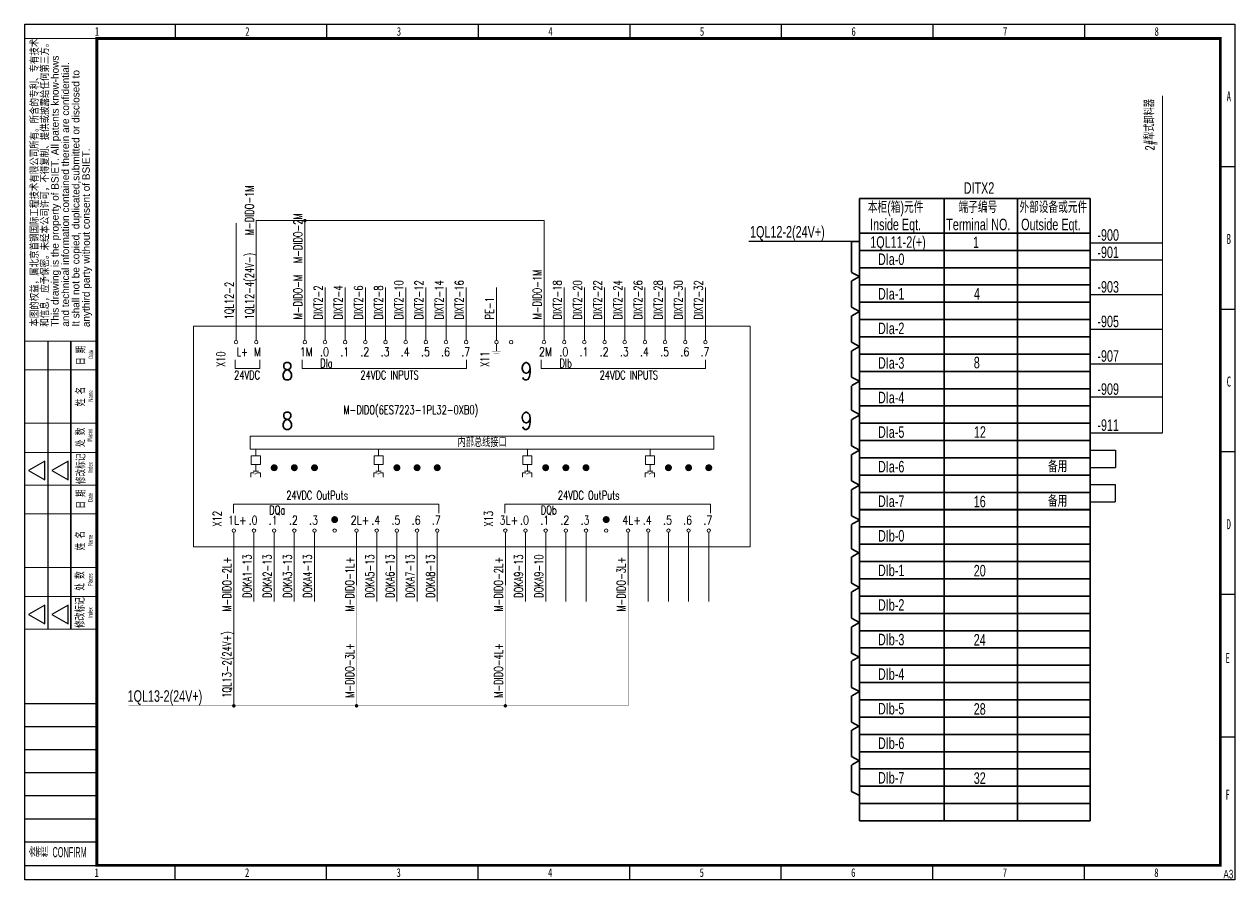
# Model space of a CAD drawing. Header units: millimetres. Extents: x 6333 to 49538, y -3842 to 24603.
# Drawn here: x 7662.7 to 8082.8, y -3275.5 to -2978.5 of the extents above; entities that cross this region are included whole.
import ezdxf
from ezdxf.enums import TextEntityAlignment as Align

# ---------------------------------------------------------------- set-up
doc = ezdxf.new("R2010")
doc.units = ezdxf.units.MM
doc.linetypes.add('DASHED', pattern=[0.75, 0.5, -0.25])
for name, color, linetype, lineweight in [('000自动化文字', 7, 'Continuous', 25), ('000自动化暂时锁定', 7, 'Continuous', 35), ('图框', 7, 'Continuous', 13)]:
    doc.layers.add(name, color=color, linetype=linetype, lineweight=lineweight)
doc.layers.add('TK', color=7, linetype='Continuous')
doc.layers.add('模板-签名-公用', color=3, linetype='Continuous')
doc.styles.add('CIETXT', font='simplex2.shx', dxfattribs={"width": 0.8, "bigfont": 'hztxt.shx'})
doc.styles.add('LZ-Roman', font='bsdi_xw.shx')
doc.styles.add('Style-Times New Roman', font='bsdi_xw.shx', dxfattribs={"bigfont": '@bsdi_hz.shx'})
doc.styles.add('Style-仿宋_GB2312', font='')
doc.styles.add('宋体', font='bsdi_xw.shx', dxfattribs={"width": 0.7, "height": 2.5, "bigfont": '@bsdi_hz.shx'})
doc.styles.add('宋体_1', font='bsdi_xw.shx', dxfattribs={"width": 0.7, "height": 2.386364, "bigfont": '@bsdi_hz.shx'})
doc.styles.add('首钢设计院H4', font='BSDI_XW.shx', dxfattribs={"width": 0.7, "height": 4, "bigfont": 'BSDI_HZ.shx'})
doc.styles.add('首钢设计院H5', font='BSDI_XW.shx', dxfattribs={"width": 0.7, "bigfont": 'BSDI_HZ.shx'})
doc.styles.get('Style-仿宋_GB2312').set_extended_font_data('仿宋_GB2312')

# ---------------------------------------------------------------- blocks, each defined once
blk = doc.blocks.new('BSIET_通用图框_A3_1')
at = {"const_width": 0.5}
blk.add_lwpolyline([(-404, 187), (-404, 87)], dxfattribs=at)
at = {"layer": '图框', "color": 7, "linetype": 'Continuous', "lineweight": 25}
for p, q in [((-367.8, 297), (-367.8, 292)), ((-315.2, 297), (-315.2, 292)), ((-262.6, 297), (-262.6, 292)), ((-210, 297), (-210, 292)), ((-157.4, 297), (-157.4, 292)), ((-104.8, 297), (-104.8, 292)), ((-52.2, 297), (-52.2, 292)), ((0, 247.5), (-5, 247.5)), ((0, 198), (-5, 198)), ((-412, 187), (-412, 87)), ((0, 148.5), (-5, 148.5)), ((-413.03, 145.32), (-418.65, 142.07)), ((-413.03, 138.82), (-413.03, 145.32)), ((-404.96, 145.32), (-410.58, 142.07)), ((-404.96, 138.82), (-404.96, 145.32)), ((-418.65, 142.07), (-413.03, 138.82)), ((-410.58, 142.07), (-404.96, 138.82)), ((0, 99), (-5, 99)), ((-413.03, 95.32), (-418.65, 92.07)), ((-413.03, 88.82), (-413.03, 95.32)), ((-404.96, 95.32), (-410.58, 92.07)), ((-404.96, 88.82), (-404.96, 95.32)), ((-418.65, 92.07), (-413.03, 88.82)), ((-410.58, 92.07), (-404.96, 88.82)), ((0, 49.5), (-5, 49.5)), ((-367.8, 0), (-367.8, 5)), ((-315.2, 0), (-315.2, 5)), ((-262.6, 0), (-262.6, 5)), ((-210, 0), (-210, 5)), ((-157.4, 0), (-157.4, 5)), ((-104.8, 0), (-104.8, 5)), ((-52.2, 0), (-52.2, 5))]:
    blk.add_line(p, q, dxfattribs=at)
at = {"layer": '图框', "color": 7, "linetype": 'Continuous', "lineweight": 20}
blk.add_line((-420, 292), (-395, 292), dxfattribs=at)
blk.add_line((-420, 292), (-395, 292), dxfattribs=at)
blk.add_line((-420, 292), (-395, 292), dxfattribs=at)
blk.add_line((-420, 292), (-395, 292), dxfattribs=at)
at = {"layer": '图框', "color": 7, "lineweight": 25}
for p, q in [((-420.12, 61.21), (-395.12, 61.21)), ((-420, 61.21), (-395, 61.21)), ((-420, 61.21), (-395, 61.21)), ((-420, 61.21), (-395, 61.21)), ((-420.02, 53.21), (-395.02, 53.21)), ((-420.02, 53.21), (-395.02, 53.21)), ((-420.02, 53.21), (-395.02, 53.21)), ((-420, 53.21), (-395, 53.21)), ((-420, 45.21), (-395, 45.21)), ((-420, 37.21), (-395, 37.21)), ((-420, 29.21), (-395, 29.21)), ((-420, 21.21), (-395, 21.21)), ((-420, 13.21), (-395, 13.21)), ((-420, 5), (-395, 5))]:
    blk.add_line(p, q, dxfattribs=at)
at = {"layer": '图框', "lineweight": 25}
blk.add_lwpolyline([(-420, 297), (0, 297), (0, 0), (-420, 0)], close=True, dxfattribs=at)
at = {"layer": '图框', "const_width": 1}
blk.add_lwpolyline([(-395, 292), (-5, 292), (-5, 5), (-395, 5)], close=True, dxfattribs=at)
at = {"layer": '图框', "const_width": 0.35}
for points in [[(-420, 187), (-395, 187)], [(-420, 177), (-395, 177)], [(-420, 158.45), (-395, 158.45)], [(-420, 148.35), (-395, 148.35)], [(-420, 137), (-395, 137)], [(-420, 127), (-395, 127)], [(-420, 108.45), (-395, 108.45)], [(-420, 98.35), (-395, 98.35)], [(-420, 87), (-395, 87)]]:
    blk.add_lwpolyline(points, dxfattribs=at)
at = {"layer": 'TK', "style": '宋体_1', "width": 0.7, "flags": 3}
for tag, p in [('LZCO_NGZBS-W50-H30-D10_T7', (-43.87, 279.75)), ('LZCO_NJN-W50-H30-D10_T7', (-42.73, 248.65))]:
    blk.add_attdef(tag, text='', height=3, dxfattribs=at).set_placement(p, align=Align.MIDDLE_CENTER)
at = {"layer": 'TK', "lineweight": 25, "style": '宋体', "width": 0.7, "flags": 3}
for tag, p in [('LZHQ_N会签6_T6_H6', (-407.25, 57.08)), ('LZHQ_N会签5_T6_H6', (-407.25, 49.08)), ('LZHQ_N会签4_T6_H6', (-407.25, 41.08)), ('LZHQ_N会签3_T6_H6', (-407.25, 33.08)), ('LZHQ_N会签2_T6_H6', (-407.25, 25.08)), ('LZHQ_N会签1_T6_H6', (-407.25, 17.08))]:
    blk.add_attdef(tag, text='', height=2.5, dxfattribs=at).set_placement(p, align=Align.MIDDLE)
at = {"layer": '图框', "color": 7, "linetype": 'Continuous', "lineweight": 25}
for s, height, style, width, p in [('1', 3, 'Style-仿宋_GB2312', 0.733334, (-394.89, 294.49)), ('2', 3, 'Style-仿宋_GB2312', 0.733334, (-342.7, 294.49)), ('3', 3, 'Style-仿宋_GB2312', 0.733334, (-290.1, 294.49)), ('4', 3, 'Style-仿宋_GB2312', 0.733334, (-237.5, 294.49)), ('5', 3, 'Style-仿宋_GB2312', 0.733334, (-184.9, 294.49)), ('6', 3, 'Style-仿宋_GB2312', 0.733334, (-132.3, 294.49)), ('7', 3, 'Style-仿宋_GB2312', 0.733334, (-79.7, 294.49)), ('8', 3, 'Style-仿宋_GB2312', 0.733334, (-27.1, 294.49)), ('A', 3.5, 'Style-仿宋_GB2312', 0.628572, (-2.07, 271.95)), ('B', 3.5, 'Style-仿宋_GB2312', 0.628572, (-2.07, 222.45)), ('C', 3.5, 'Style-仿宋_GB2312', 0.628572, (-2.07, 172.95)), ('D', 3.5, 'Style-仿宋_GB2312', 0.628572, (-2.07, 123.45)), ('E', 3.5, 'Style-仿宋_GB2312', 0.628572, (-2.43, 76.97)), ('F', 3.5, 'Style-仿宋_GB2312', 0.628572, (-2.43, 29.56)), ('1', 3, 'Style-仿宋_GB2312', 0.733334, (-395, 2.5)), ('2', 3, 'Style-仿宋_GB2312', 0.733334, (-342.8, 2.5)), ('3', 3, 'Style-仿宋_GB2312', 0.733334, (-290.2, 2.5)), ('4', 3, 'Style-仿宋_GB2312', 0.733334, (-237.6, 2.5)), ('5', 3, 'Style-仿宋_GB2312', 0.733334, (-185, 2.5)), ('6', 3, 'Style-仿宋_GB2312', 0.733334, (-132.4, 2.5)), ('7', 3, 'Style-仿宋_GB2312', 0.733334, (-79.8, 2.5)), ('8', 3, 'Style-仿宋_GB2312', 0.733334, (-27.2, 2.5)), ('A3', 3, 'Style-Times New Roman', 0.7, (-2.23, 1.95))]:
    blk.add_text(s, height=height, dxfattribs=dict(at, style=style, width=width)).set_placement(p, align=Align.MIDDLE_CENTER)
at = {"layer": '图框', "color": 7, "linetype": 'Continuous', "lineweight": 20, "style": 'Style-仿宋_GB2312', "width": 0.807692}
blk.add_text('本图的权益，属北京首钢国际工程技术有限公司所有。所含的专利、专有技术', height=2.6, rotation=90, dxfattribs=at).set_placement((-418, 192), align=Align.TOP_LEFT)
at = {"layer": '图框', "color": 7, "linetype": 'Continuous'}
for s, height, style, width, p in [('和信息，应予保密。未经本公司许可，不得复制、提供或披露给任何第三方。', 2.6, 'Style-仿宋_GB2312', 0.807692, (-411.8, 192)), ('Name', 1.6, 'Style-Times New Roman', 0.55, (-396.29, 165.99)), ('Places', 1.6, 'Style-Times New Roman', 0.55, (-396.54, 152.12)), ('Index', 1.6, 'Style-Times New Roman', 0.55, (-396.43, 141.36)), ('Name', 1.6, 'Style-Times New Roman', 0.55, (-396.44, 115.88)), ('Places', 1.6, 'Style-Times New Roman', 0.55, (-396.43, 101.92)), ('Index', 1.6, 'Style-Times New Roman', 0.55, (-396.46, 90.97))]:
    blk.add_text(s, height=height, rotation=90, dxfattribs=dict(at, style=style, width=width)).set_placement(p)
at = {"layer": '图框', "color": 7, "linetype": 'Continuous', "lineweight": 20, "style": 'LZ-Roman'}
for s, p in [('This drawing is the property of BSIET. All patents know-hows', (-410.8, 192)), ('and technical information contained therein are confidential.', (-407.2, 192)), ('It shall not be copied, duplicated,submitted or disclosed to ', (-403.6, 192))]:
    blk.add_text(s, height=2.6, rotation=90, dxfattribs=at).set_placement(p, align=Align.TOP_LEFT)
at = {"layer": '图框', "color": 7, "linetype": 'Continuous', "style": 'LZ-Roman'}
blk.add_text('anythird party without consent of BSIET.', height=2.6, rotation=90, dxfattribs=at).set_placement((-397.4, 191.84))
at = {"layer": '图框', "color": 7, "linetype": 'Continuous', "lineweight": 20, "style": 'Style-仿宋_GB2312', "width": 0.678571}
for s, p in [('日 期', (-399.21, 178.68)), ('姓 名', (-399.32, 164.4)), ('处 数', (-399.32, 150.23)), ('修改标记', (-399.21, 137.34)), ('日 期', (-399.21, 128.79)), ('姓 名', (-399.38, 114.34)), ('处 数', (-399.49, 100.34)), ('修改标记', (-399.49, 87.45))]:
    blk.add_text(s, height=2.8, rotation=90, dxfattribs=at).set_placement(p)
at = {"layer": '图框', "color": 7, "linetype": 'Continuous', "lineweight": 25, "style": 'Style-Times New Roman', "width": 0.55}
for p in [(-396.24, 180.85), (-396.4, 131.18)]:
    blk.add_text('Date', height=1.6, rotation=90, dxfattribs=at).set_placement(p)
at = {"layer": '图框', "color": 7, "lineweight": 25, "style": 'Style-Times New Roman', "width": 0.5}
blk.add_text('会签栏  CONFIRM', height=3.5, dxfattribs=at).set_placement((-418.59, 7.85))
at = {"layer": '模板-签名-公用', "style": '宋体', "width": 0.7, "flags": 3}
blk.add_attdef('LZFRAME', (-40.91, 2.06), '', height=3, dxfattribs=at)
at = {"layer": '模板-签名-公用', "style": '宋体', "width": 0.7}
blk.add_attdef('LZTQINS', text='', height=2, dxfattribs=at).set_placement((-5, 5), align=Align.MIDDLE)

msp = doc.modelspace()

# ---------------------------------------------------------------- linework, layer by layer
at = {"lineweight": 9}
for p, q in [((8057.76, -3120.34), (8057.76, -3003.33)), ((7743.2, -3088.27), (7743.2, -3069.94)), ((7767.07, -3088.27), (7767.07, -3069.94)), ((7774.07, -3088.27), (7774.07, -3069.94)), ((7781.07, -3088.27), (7781.07, -3069.94)), ((7788.07, -3088.27), (7788.07, -3069.94)), ((7795.07, -3088.27), (7795.07, -3069.94)), ((7802.07, -3088.27), (7802.07, -3069.94)), ((7809.07, -3088.27), (7809.07, -3069.94)), ((7816.07, -3088.27), (7816.07, -3069.94)), ((7826.58, -3088.27), (7826.58, -3069.94)), ((7850.09, -3088.27), (7850.09, -3069.94)), ((7857.09, -3088.27), (7857.09, -3069.94)), ((7864.09, -3088.27), (7864.09, -3069.94)), ((7871.09, -3088.27), (7871.09, -3069.94)), ((7878.09, -3088.27), (7878.09, -3069.94)), ((7885.09, -3088.27), (7885.09, -3069.94)), ((7892.09, -3088.27), (7892.09, -3069.94)), ((7899.09, -3088.27), (7899.09, -3069.94)), ((7826.58, -3092), (7826.58, -3089.47)), ((7743.06, -3128.3), (7743.06, -3126.04)), ((7785.66, -3128.3), (7785.66, -3126.04)), ((7837.3, -3128.3), (7837.3, -3126.04)), ((7879.9, -3128.3), (7879.9, -3126.04)), ((7742.11, -3133.66), (7744.01, -3133.66)), ((7743.06, -3133.66), (7743.06, -3131.4)), ((7784.71, -3133.66), (7786.61, -3133.66)), ((7785.66, -3133.66), (7785.66, -3131.4)), ((7836.36, -3133.66), (7838.25, -3133.66)), ((7837.3, -3133.66), (7837.3, -3131.4)), ((7878.96, -3133.66), (7880.85, -3133.66)), ((7879.9, -3133.66), (7879.9, -3131.4)), ((7742.41, -3154.88), (7742.41, -3178.93)), ((7749.41, -3154.88), (7749.41, -3178.93)), ((7756.41, -3154.88), (7756.41, -3178.93)), ((7763.41, -3154.88), (7763.41, -3178.93)), ((7785.01, -3154.88), (7785.01, -3178.93)), ((7799.01, -3154.88), (7799.01, -3178.93)), ((7806.01, -3154.88), (7806.01, -3178.93)), ((7836.66, -3154.88), (7836.66, -3178.93)), ((7843.66, -3154.88), (7843.66, -3178.93)), ((7850.66, -3154.88), (7850.66, -3178.93)), ((7857.66, -3154.88), (7857.66, -3178.93)), ((7879.26, -3154.88), (7879.26, -3178.93)), ((7886.26, -3154.88), (7886.26, -3178.93)), ((7893.26, -3154.88), (7893.26, -3178.93)), ((7900.26, -3154.88), (7900.26, -3178.93))]:
    msp.add_line(p, q, dxfattribs=at)
at = {"color": 1, "lineweight": 9}
for p, q in [((7736.2, -3088.27), (7736.2, -3047.62)), ((7735.41, -3154.88), (7735.41, -3215.11)), ((7778.01, -3154.88), (7778.01, -3173.21)), ((7829.66, -3154.88), (7829.66, -3173.21)), ((7872.26, -3154.88), (7872.26, -3173.21))]:
    msp.add_line(p, q, dxfattribs=at)
at = {"color": 3, "lineweight": 9}
for p, q in [((7760.07, -3088.27), (7760.07, -3046.68)), ((7843.09, -3088.27), (7843.09, -3046.68))]:
    msp.add_line(p, q, dxfattribs=at)
at = {"lineweight": 30}
msp.add_line((7952.53, -3053.94), (7914.2, -3053.94), dxfattribs=at)
at = {"color": 4, "lineweight": 9}
msp.add_line((7792.01, -3154.88), (7792.01, -3178.93), dxfattribs=at)
at = {"lineweight": 18}
for points, const_width in [([(7759.77, -3046.68, 1), (7760.37, -3046.68, 1)], 0.6), ([(7748.82, -3132.46, 1), (7750.02, -3132.46, 1)], 1.2), ([(7755.82, -3132.46, 1), (7757.02, -3132.46, 1)], 1.2), ([(7762.82, -3132.46, 1), (7764.02, -3132.46, 1)], 1.2), ([(7791.42, -3132.46, 1), (7792.62, -3132.46, 1)], 1.2), ([(7798.42, -3132.46, 1), (7799.62, -3132.46, 1)], 1.2), ([(7805.42, -3132.46, 1), (7806.62, -3132.46, 1)], 1.2), ([(7843.06, -3132.46, 1), (7844.26, -3132.46, 1)], 1.2), ([(7850.06, -3132.46, 1), (7851.26, -3132.46, 1)], 1.2), ([(7857.06, -3132.46, 1), (7858.26, -3132.46, 1)], 1.2), ([(7885.66, -3132.46, 1), (7886.86, -3132.46, 1)], 1.2), ([(7892.66, -3132.46, 1), (7893.86, -3132.46, 1)], 1.2), ([(7899.66, -3132.46, 1), (7900.86, -3132.46, 1)], 1.2), ([(7769.81, -3150.47, 1), (7771.01, -3150.47, 1)], 1.2), ([(7864.06, -3150.47, 1), (7865.26, -3150.47, 1)], 1.2), ([(7735.11, -3215.11, 1), (7735.71, -3215.11, 1)], 0.6), ([(7829.36, -3215.11, 1), (7829.96, -3215.11, 1)], 0.6)]:
    msp.add_lwpolyline(points, format="xyb", close=True, dxfattribs=dict(at, const_width=const_width))
at = {"color": 3, "lineweight": 9}
msp.add_lwpolyline([(7743.2, -3088.27), (7743.2, -3046.68), (7843.09, -3046.68)], dxfattribs=at)
at = {"lineweight": 9}
for points in [[(7721.41, -3083.28), (7914.68, -3083.28), (7914.68, -3159.88), (7721.41, -3159.88)], [(7741.06, -3121.45), (7902.06, -3121.45), (7902.06, -3126.02), (7741.06, -3126.02)], [(7741.48, -3128.3), (7744.63, -3128.3), (7744.63, -3131.4), (7741.48, -3131.4)], [(7784.08, -3128.3), (7787.24, -3128.3), (7787.24, -3131.4), (7784.08, -3131.4)], [(7835.73, -3128.3), (7838.88, -3128.3), (7838.88, -3131.4), (7835.73, -3131.4)], [(7878.33, -3128.3), (7881.48, -3128.3), (7881.48, -3131.4), (7878.33, -3131.4)]]:
    msp.add_lwpolyline(points, close=True, dxfattribs=at)
at = {"lineweight": 18}
for points, const_width in [([(7825.08, -3092), (7828.08, -3092)], 0.1), ([(7827.54, -3092.7), (7825.62, -3092.7)], 0.1), ([(7827.19, -3093.34), (7825.97, -3093.34)], 0.08)]:
    msp.add_lwpolyline(points, dxfattribs=dict(at, const_width=const_width))
at = {"lineweight": 9}
for points in [[(7735.92, -3094.97), (7735.92, -3098), (7744.42, -3098), (7744.42, -3094.97)], [(7759.12, -3098), (7816.15, -3098), (7816.15, -3094.97)], [(7759.12, -3098), (7759.12, -3094.97)], [(7842.14, -3098), (7899.17, -3098), (7899.17, -3094.97)], [(7842.14, -3098), (7842.14, -3094.97)], [(7741.36, -3135.73), (7741.36, -3134.21), (7742.52, -3134.21)], [(7743.56, -3134.19), (7742.76, -3134.68)], [(7743.56, -3134.19), (7744.62, -3134.19)], [(7744.62, -3134.19), (7744.62, -3135.73)], [(7783.96, -3135.73), (7783.96, -3134.21), (7785.12, -3134.21)], [(7786.16, -3134.19), (7785.36, -3134.68)], [(7786.16, -3134.19), (7787.22, -3134.19)], [(7787.22, -3134.19), (7787.22, -3135.73)], [(7835.6, -3135.73), (7835.6, -3134.21), (7836.77, -3134.21)], [(7837.8, -3134.19), (7837, -3134.68)], [(7837.8, -3134.19), (7838.86, -3134.19)], [(7838.86, -3134.19), (7838.86, -3135.73)], [(7878.2, -3135.73), (7878.2, -3134.21), (7879.37, -3134.21)], [(7880.4, -3134.19), (7879.6, -3134.68)], [(7880.4, -3134.19), (7881.46, -3134.19)], [(7881.46, -3134.19), (7881.46, -3135.73)], [(7735.25, -3145.15), (7806.61, -3145.15), (7806.61, -3148.18)], [(7735.25, -3145.15), (7735.25, -3148.18)], [(7829.49, -3145.15), (7900.85, -3145.15), (7900.85, -3148.18)], [(7829.49, -3145.15), (7829.49, -3148.18)]]:
    msp.add_lwpolyline(points, dxfattribs=at)
at = {"color": 1, "lineweight": 9, "const_width": 0.1}
for points in [[(7698.95, -3215.11), (7778.01, -3215.11), (7778.01, -3173.21)], [(7829.66, -3173.21), (7829.66, -3215.11), (7778.01, -3215.11)], [(7829.66, -3215.11), (7872.26, -3215.11), (7872.26, -3173.21)]]:
    msp.add_lwpolyline(points, dxfattribs=at)
at = {"color": 1, "lineweight": 18, "const_width": 0.6}
msp.add_lwpolyline([(7777.71, -3215.11, 1), (7778.31, -3215.11, 1)], format="xyb", close=True, dxfattribs=at)
at = {"lineweight": 9}
for centre in [(7736.2, -3088.87), (7743.2, -3088.87), (7760.07, -3088.87), (7767.07, -3088.87), (7774.07, -3088.87), (7781.07, -3088.87), (7788.07, -3088.87), (7795.07, -3088.87), (7802.07, -3088.87), (7809.07, -3088.87), (7816.07, -3088.87), (7826.58, -3088.87), (7831.67, -3088.87), (7843.09, -3088.87), (7850.09, -3088.87), (7857.09, -3088.87), (7864.09, -3088.87), (7871.09, -3088.87), (7878.09, -3088.87), (7885.09, -3088.87), (7892.09, -3088.87), (7899.09, -3088.87), (7735.41, -3154.28), (7742.41, -3154.28), (7749.41, -3154.28), (7756.41, -3154.28), (7763.41, -3154.28), (7770.41, -3154.28), (7778.01, -3154.28), (7785.01, -3154.28), (7792.01, -3154.28), (7799.01, -3154.28), (7806.01, -3154.28), (7829.66, -3154.28), (7836.66, -3154.28), (7843.66, -3154.28), (7850.66, -3154.28), (7857.66, -3154.28), (7864.66, -3154.28), (7872.26, -3154.28), (7879.26, -3154.28), (7886.26, -3154.28), (7893.26, -3154.28), (7900.26, -3154.28)]:
    msp.add_circle(centre, 0.6, dxfattribs=at)
at = {"layer": '000自动化文字', "color": 240, "true_color": 0xed1f24}
msp.add_line((8032.62, -3054.34), (8057.76, -3054.34), dxfattribs=at)
at = {"layer": '000自动化文字', "color": 3}
for p, q in [((8032.62, -3060.34), (8057.76, -3060.34)), ((8032.62, -3072.34), (8057.76, -3072.34)), ((8032.62, -3084.34), (8057.76, -3084.34)), ((8032.62, -3096.34), (8057.76, -3096.34)), ((8032.62, -3107.83), (8057.76, -3107.83)), ((8032.62, -3120.34), (8057.76, -3120.34)), ((8032.62, -3126.34), (8041.47, -3126.34)), ((8041.47, -3126.34), (8041.47, -3132.34)), ((8032.62, -3132.34), (8041.47, -3132.34)), ((8032.62, -3138.34), (8041.34, -3138.34)), ((8041.34, -3138.34), (8041.34, -3144.34)), ((8032.62, -3144.34), (8041.34, -3144.34))]:
    msp.add_line(p, q, dxfattribs=at)
at = {"layer": '000自动化暂时锁定', "linetype": 'Continuous'}
for p, q in [((7952.62, -3039.02), (8032.62, -3039.02)), ((7952.62, -3039.02), (8032.62, -3039.02)), ((7952.62, -3255.03), (7952.62, -3039.02)), ((7981.97, -3255.03), (7981.97, -3039.02)), ((8007.37, -3255.03), (8007.37, -3039.02)), ((8032.62, -3255.03), (8032.62, -3039.02)), ((7952.59, -3053.96), (7949.85, -3053.96)), ((7949.85, -3053.96), (7949.85, -3064.59)), ((7952.62, -3051.02), (8032.62, -3051.02)), ((7952.62, -3057.02), (8032.62, -3057.02)), ((7952.62, -3063.02), (8032.62, -3063.02)), ((7949.85, -3064.64), (7952.61, -3066.08)), ((7952.62, -3066.08), (7949.88, -3067.58)), ((7949.85, -3067.59), (7949.85, -3076.76)), ((7952.62, -3069.02), (8032.62, -3069.02)), ((7952.62, -3075.02), (8032.62, -3075.02)), ((7949.85, -3076.77), (7952.61, -3078.2)), ((7949.85, -3079.73), (7949.85, -3088.91)), ((7952.62, -3078.23), (7949.88, -3079.73)), ((7952.62, -3081.02), (8032.62, -3081.02)), ((7952.62, -3087.02), (8032.62, -3087.02)), ((7949.85, -3088.91), (7952.61, -3090.34)), ((7949.85, -3091.83), (7949.85, -3101.01)), ((7952.62, -3090.33), (7949.88, -3091.83)), ((7952.62, -3093.02), (8032.62, -3093.02)), ((7952.62, -3099.02), (8032.62, -3099.02)), ((7949.85, -3101.01), (7952.61, -3102.45)), ((7949.85, -3103.98), (7949.85, -3112.52)), ((7952.62, -3102.47), (7949.88, -3103.97)), ((7952.62, -3105.02), (8032.62, -3105.02)), ((7949.85, -3112.51), (7952.61, -3113.94)), ((7952.62, -3111.02), (8032.62, -3111.02)), ((7949.85, -3115.73), (7949.85, -3124.9)), ((7952.62, -3114.22), (7949.88, -3115.72)), ((7952.62, -3117.02), (8032.62, -3117.02)), ((7949.85, -3124.91), (7952.61, -3126.34)), ((7952.62, -3123.02), (8032.62, -3123.02)), ((7949.85, -3127.87), (7949.85, -3137.04)), ((7952.62, -3126.37), (7949.88, -3127.86)), ((7952.62, -3129.02), (8032.62, -3129.02)), ((7949.85, -3137.05), (7952.61, -3138.48)), ((7952.62, -3138.47), (7949.88, -3139.97)), ((7952.62, -3135.02), (8032.62, -3135.02)), ((7949.85, -3139.97), (7949.85, -3149.15)), ((7952.62, -3141.02), (8032.62, -3141.02)), ((7952.62, -3147.02), (8032.62, -3147.02)), ((7952.62, -3147.03), (8032.62, -3147.03)), ((7949.85, -3149.15), (7952.61, -3150.58)), ((7952.62, -3150.61), (7949.88, -3152.11)), ((7949.85, -3152.12), (7949.85, -3160.66)), ((7952.62, -3153.03), (8032.62, -3153.03)), ((7952.62, -3159.03), (8032.62, -3159.03)), ((7949.85, -3160.65), (7952.61, -3162.08)), ((7949.85, -3163.41), (7949.85, -3172.59)), ((7952.62, -3161.91), (7949.88, -3163.41)), ((7952.62, -3165.03), (8032.62, -3165.03)), ((7952.62, -3171.03), (8032.62, -3171.03)), ((7949.85, -3172.59), (7952.61, -3174.02)), ((7949.85, -3175.56), (7949.85, -3184.73)), ((7952.62, -3174.05), (7949.88, -3175.55)), ((7952.62, -3177.03), (8032.62, -3177.03)), ((7949.85, -3184.74), (7952.61, -3186.17)), ((7952.62, -3183.03), (8032.62, -3183.03)), ((7949.85, -3187.66), (7949.85, -3196.83)), ((7952.62, -3186.15), (7949.88, -3187.65)), ((7952.62, -3189.03), (8032.62, -3189.03)), ((7949.85, -3196.84), (7952.61, -3198.27)), ((7952.62, -3195.03), (8032.62, -3195.03)), ((7949.85, -3199.56), (7949.85, -3208.73)), ((7952.62, -3198.05), (7949.88, -3199.55)), ((7952.62, -3201.03), (8032.62, -3201.03)), ((7949.85, -3208.74), (7952.61, -3210.17)), ((7952.62, -3207.03), (8032.62, -3207.03)), ((7949.85, -3211.66), (7949.85, -3220.83)), ((7952.62, -3210.15), (7949.88, -3211.65)), ((7952.62, -3213.03), (8032.62, -3213.03)), ((7949.85, -3220.84), (7952.61, -3222.27)), ((7952.62, -3222.05), (7949.88, -3223.55)), ((7952.62, -3219.03), (8032.62, -3219.03)), ((7949.85, -3223.56), (7949.85, -3232.73)), ((7952.62, -3225.03), (8032.62, -3225.03)), ((7952.62, -3231.03), (8032.62, -3231.03)), ((7949.85, -3232.74), (7952.61, -3234.17)), ((7952.62, -3234.15), (7949.88, -3235.65)), ((7949.85, -3235.66), (7949.85, -3244.83)), ((7952.62, -3237.03), (8032.62, -3237.03)), ((7952.62, -3243.03), (8032.62, -3243.03)), ((7949.85, -3244.84), (7952.61, -3246.27)), ((7952.62, -3249.03), (8032.62, -3249.03)), ((7952.62, -3255.03), (8032.62, -3255.03))]:
    msp.add_line(p, q, dxfattribs=at)

# ---------------------------------------------------------------- block references
at = {"layer": '图框', "linetype": 'DASHED'}
msp.add_blockref('BSIET_通用图框_A3_1', (8082.83, -3275.5), dxfattribs=at)

# ---------------------------------------------------------------- texts
at = {"lineweight": 0, "style": 'CIETXT', "width": 0.7}
for s, p in [('2#犁式卸料器', (8054.87, -3022.35)), ('M-DIDO-1M', (7742.31, -3051.78)), ('M-DIDO-2M', (7759.18, -3061.43)), ('1QL12-4(24V-)', (7742.31, -3080.98)), ('M-DIDO-M', (7759.18, -3080.98)), ('M-DIDO-1M', (7842.2, -3080.98)), ('DIXT2-2', (7766.18, -3080.98)), ('DIXT2-4', (7773.18, -3080.98)), ('DIXT2-6', (7780.18, -3080.98)), ('DIXT2-8', (7787.18, -3080.98)), ('DIXT2-10', (7794.18, -3080.98)), ('DIXT2-12', (7801.18, -3080.98)), ('DIXT2-14', (7808.18, -3080.98)), ('DIXT2-16', (7815.18, -3080.98)), ('DIXT2-18', (7849.2, -3080.98)), ('DIXT2-20', (7856.2, -3080.98)), ('DIXT2-22', (7863.2, -3080.98)), ('DIXT2-24', (7870.2, -3080.98)), ('DIXT2-26', (7877.2, -3080.98)), ('DIXT2-28', (7884.2, -3080.98)), ('DIXT2-30', (7891.2, -3080.98)), ('DIXT2-32', (7898.2, -3080.98)), ('PE-1', (7825.69, -3080.98)), ('X10', (7732.42, -3097.52)), ('X11', (7823.99, -3097.52)), ('X12', (7731.09, -3152.86)), ('X13', (7825.33, -3152.86)), ('M-DIDO-2L+', (7734.53, -3182.42)), ('DOKA1-13', (7741.53, -3177.69)), ('DOKA2-13', (7748.53, -3177.69)), ('M-DIDO-1L+', (7777.13, -3182.42)), ('DOKA5-13', (7784.13, -3177.69)), ('DOKA7-13', (7798.13, -3177.69)), ('DOKA8-13', (7805.13, -3177.69)), ('M-DIDO-2L+', (7828.77, -3182.42)), ('DOKA9-13', (7835.77, -3177.69)), ('DOKA9-10', (7842.77, -3177.69)), ('M-DIDO-3L+', (7871.37, -3182.42)), ('1QL13-2(24V+)', (7734.53, -3212.34)), ('M-DIDO-3L+', (7777.13, -3212.34)), ('M-DIDO-4L+', (7828.77, -3212.34))]:
    msp.add_text(s, height=3, rotation=90, dxfattribs=at).set_placement(p)
at = {"color": 1, "lineweight": 0, "style": 'CIETXT', "width": 0.7}
msp.add_text('1QL12-2', height=3, rotation=90, dxfattribs=at).set_placement((7735.31, -3080.98))
at = {"lineweight": 0, "style": 'CIETXT'}
for s, height, width, p in [('L+', 3, 0.7, (7736.46, -3093.71)), ('M', 3, 0.8, (7742.43, -3093.71)), ('1M', 3, 0.8, (7758.3, -3093.71)), ('.0', 3, 0.8, (7765.37, -3093.71)), ('.1', 3, 0.8, (7772.37, -3093.71)), ('.2', 3, 0.8, (7779.37, -3093.71)), ('.3', 3, 0.8, (7786.37, -3093.71)), ('.4', 3, 0.8, (7793.37, -3093.71)), ('.5', 3, 0.8, (7800.37, -3093.71)), ('.6', 3, 0.8, (7807.37, -3093.71)), ('.7', 3, 0.8, (7814.37, -3093.71)), ('2M', 3, 0.8, (7841.32, -3093.71)), ('.0', 3, 0.8, (7848.4, -3093.71)), ('.1', 3, 0.8, (7855.4, -3093.71)), ('.2', 3, 0.8, (7862.4, -3093.71)), ('.3', 3, 0.8, (7869.4, -3093.71)), ('.4', 3, 0.8, (7876.4, -3093.71)), ('.5', 3, 0.8, (7883.4, -3093.71)), ('.6', 3, 0.8, (7890.4, -3093.71)), ('.7', 3, 0.8, (7897.4, -3093.71)), ('8', 6, 0.8, (7751.91, -3101.96)), ('DIa', 3, 0.7, (7765.41, -3097.69)), ('9', 6, 0.8, (7834.93, -3101.96)), ('DIb', 3, 0.7, (7848.44, -3097.69)), ('24VDC', 3, 0.7, (7735.52, -3101.78)), ('24VDC INPUTS', 3, 0.7, (7779.35, -3101.78)), ('24VDC INPUTS', 3, 0.7, (7862.38, -3101.78)), ('8', 6, 0.8, (7751.91, -3119.18)), ('M-DIDO(6ES7223-1PL32-0XB0)', 3, 0.7, (7773.44, -3113.87)), ('9', 6, 0.8, (7834.93, -3119.18)), ('内部总线接口', 3, 0.7, (7813.1, -3125.23)), ('24VDC OutPuts', 3, 0.7, (7753.64, -3143.54)), ('24VDC OutPuts', 3, 0.7, (7847.89, -3143.54)), ('DQa', 3, 0.7, (7747.71, -3148.65)), ('DQb', 3, 0.7, (7841.96, -3148.65)), ('1L+', 3, 0.8, (7733.4, -3152.15)), ('.0', 3, 0.8, (7740.54, -3152.15)), ('.1', 3, 0.8, (7747.54, -3152.15)), ('.2', 3, 0.8, (7754.54, -3152.15)), ('.3', 3, 0.8, (7761.54, -3152.15)), ('2L+', 3, 0.8, (7776, -3152.15)), ('.4', 3, 0.8, (7783.14, -3152.15)), ('.5', 3, 0.8, (7790.14, -3152.15)), ('.6', 3, 0.8, (7797.14, -3152.15)), ('.7', 3, 0.8, (7804.14, -3152.15)), ('3L+', 3, 0.8, (7827.65, -3152.15)), ('.0', 3, 0.8, (7834.78, -3152.15)), ('.1', 3, 0.8, (7841.78, -3152.15)), ('.2', 3, 0.8, (7848.78, -3152.15)), ('.3', 3, 0.8, (7855.78, -3152.15)), ('4L+', 3, 0.8, (7870.25, -3152.15)), ('.4', 3, 0.8, (7877.38, -3152.15)), ('.5', 3, 0.8, (7884.38, -3152.15)), ('.6', 3, 0.8, (7891.38, -3152.15)), ('.7', 3, 0.8, (7898.38, -3152.15))]:
    msp.add_text(s, height=height, dxfattribs=dict(at, width=width)).set_placement(p)
at = {"color": 7, "lineweight": 0, "style": 'CIETXT', "width": 0.7}
for s, p in [('DOKA3-13', (7755.53, -3177.69)), ('DOKA4-13', (7762.53, -3177.69)), ('DOKA6-13', (7791.13, -3177.69))]:
    msp.add_text(s, height=3, rotation=90, dxfattribs=at).set_placement(p)
at = {"layer": '000自动化文字', "linetype": 'Continuous', "style": '首钢设计院H4', "width": 0.7}
for s, p in [('DITX2', (7994.06, -3035.36)), ('DIa-0', (7963.57, -3060.09)), ('DIa-1', (7963.57, -3072.09)), ('DIa-2', (7963.57, -3084.09)), ('DIa-3', (7963.57, -3096.09)), ('DIa-4', (7963.57, -3108.09)), ('DIa-5', (7963.57, -3120.09)), ('DIa-6', (7963.57, -3132.09)), ('DIa-7', (7963.57, -3144.09)), ('DIb-0', (7963.57, -3156.1)), ('DIb-1', (7963.57, -3168.1)), ('DIb-2', (7963.57, -3180.1)), ('DIb-3', (7963.57, -3192.1)), ('DIb-4', (7963.57, -3204.1)), ('DIb-5', (7963.57, -3216.1)), ('DIb-6', (7963.57, -3228.1)), ('DIb-7', (7963.57, -3240.1))]:
    msp.add_text(s, height=4, dxfattribs=at).set_placement(p, align=Align.MIDDLE_CENTER)
at = {"layer": '000自动化文字', "color": 240, "true_color": 0xed1f24, "style": '首钢设计院H5', "width": 0.7}
for s, p in [('1QL12-2(24V+)', (7914.59, -3052.56)), ('1QL13-2(24V+)', (7698.54, -3213.72))]:
    msp.add_text(s, height=4, dxfattribs=at).set_placement(p)
at = {"layer": '000自动化文字', "color": 1, "style": '首钢设计院H4', "width": 0.7}
msp.add_text('-900', height=4, dxfattribs=at).set_placement((8035.14, -3051.67), align=Align.MIDDLE_LEFT)
at = {"layer": '000自动化文字', "color": 1, "linetype": 'Continuous', "style": '首钢设计院H4', "width": 0.7}
msp.add_text('1QL11-2(+)', height=4, dxfattribs=at).set_placement((7965.95, -3054.13), align=Align.MIDDLE_CENTER)
at = {"layer": '000自动化文字', "style": '首钢设计院H4', "width": 0.7}
for s, p in [('1', (7993.02, -3054.21)), ('4', (7993.34, -3072.09)), ('8', (7993.29, -3095.96)), ('12', (7994.37, -3120.08)), ('16', (7994.31, -3144.2)), ('20', (7994.31, -3168.2)), ('24', (7994.31, -3192.2)), ('28', (7994.31, -3216.2)), ('32', (7994.31, -3240.2))]:
    msp.add_text(s, height=4, dxfattribs=at).set_placement(p, align=Align.MIDDLE_CENTER)
for s, p in [('-901', (8035.14, -3057.67)), ('-903', (8035.14, -3069.67)), ('-905', (8035.14, -3081.67)), ('-907', (8035.14, -3093.67)), ('-909', (8035.14, -3105.16)), ('-911', (8035.14, -3117.67))]:
    msp.add_text(s, height=4, dxfattribs=at).set_placement(p, align=Align.MIDDLE_LEFT)
at = {"layer": '000自动化文字', "color": 3, "style": '首钢设计院H4', "width": 0.7}
for p in [(8021.34, -3132.02), (8021.34, -3144.02)]:
    msp.add_text('备用', height=4, dxfattribs=at).set_placement(p, align=Align.MIDDLE_CENTER)
at = {"layer": '000自动化暂时锁定', "linetype": 'Continuous', "style": '首钢设计院H4', "width": 0.7}
for s, p in [('本柜(箱)元件', (7965.11, -3042.01)), ('端子编号', (7993.68, -3042.01)), ('外部设备或元件', (8019.85, -3042.01)), ('Inside Eqt.', (7965.11, -3048.01)), ('Terminal NO.', (7993.81, -3048.01)), ('Outside Eqt.', (8018.99, -3048.01))]:
    msp.add_text(s, height=4, dxfattribs=at).set_placement(p, align=Align.MIDDLE_CENTER)

doc.saveas('drawing.dxf')
